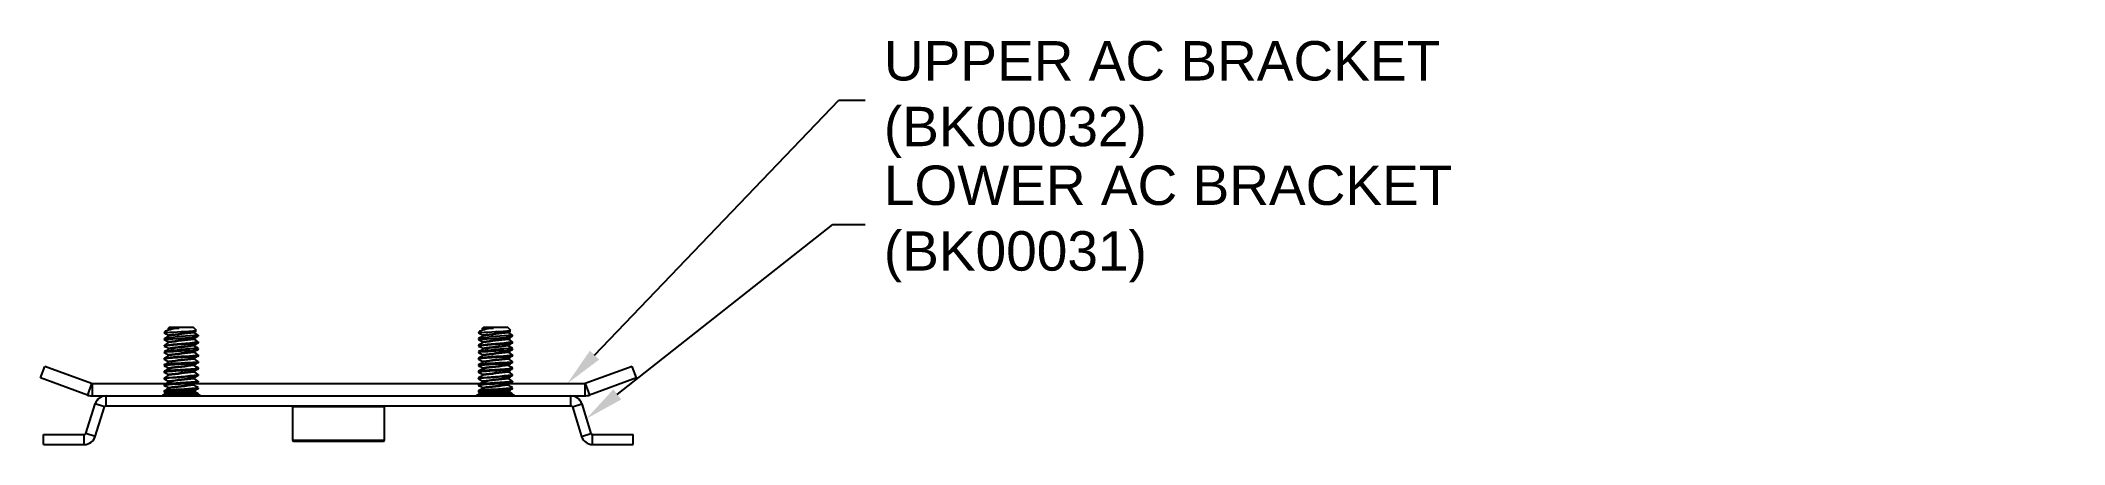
# Model space of a CAD drawing. Extents: x -1.42 to 8.24, y -0.23 to 1.7.
import ezdxf
from ezdxf import colors
from ezdxf.entities.mleader import LeaderData, LeaderLine
from ezdxf.math import Vec2, Vec3

# ---------------------------------------------------------------- set-up
doc = ezdxf.new("R2010")
doc.units = 0
doc.header["$LTSCALE"] = 0.5
doc.header["$MEASUREMENT"] = 0
doc.layers.add('FAB DWG', color=221, linetype='CONTINUOUS')
doc.layers.add('Mounting', color=4, linetype='CONTINUOUS')
doc.styles.add('LSAD_Standard', font='arial.ttf')

msp = doc.modelspace()

# ---------------------------------------------------------------- linework, layer by layer
at = {"layer": 'Mounting', "lineweight": 25, "transparency": 16777216}
for p, q in [((-0.8273, 0.3072), (-0.8315, 0.303)), ((-0.8315, 0.303), (-0.8315, 0.3007)), ((-0.8227, 0.303), (-0.8315, 0.303)), ((-0.8065, 0.328), (-0.8132, 0.3213)), ((-0.8124, 0.3206), (-0.8112, 0.3199)), ((-0.8112, 0.3202), (-0.8112, 0.3166)), ((-0.8065, 0.328), (-0.6935, 0.328)), ((-0.7998, 0.3233), (-0.76, 0.3233)), ((-0.6772, 0.3117), (-0.6935, 0.328)), ((-0.6888, 0.3007), (-0.6888, 0.3042)), ((0.6727, 0.3072), (0.6685, 0.303)), ((0.6685, 0.303), (0.6685, 0.3007)), ((0.6773, 0.303), (0.6685, 0.303)), ((0.6935, 0.328), (0.6868, 0.3213)), ((0.6876, 0.3206), (0.6888, 0.3199)), ((0.6888, 0.3202), (0.6888, 0.3166)), ((0.6935, 0.328), (0.8065, 0.328)), ((0.7002, 0.3233), (0.74, 0.3233)), ((0.8228, 0.3117), (0.8065, 0.328)), ((0.8112, 0.3007), (0.8112, 0.3042)), ((-0.8315, 0.2733), (-0.8315, 0.2694)), ((-0.8315, 0.2421), (-0.8315, 0.2382)), ((-0.8315, 0.2108), (-0.8315, 0.2069)), ((-0.8112, 0.2889), (-0.8112, 0.2854)), ((-0.8112, 0.2577), (-0.8112, 0.2541)), ((-0.8112, 0.2264), (-0.8112, 0.2229)), ((-0.8112, 0.1952), (-0.8112, 0.1916)), ((-0.6888, 0.2694), (-0.6888, 0.273)), ((-0.6888, 0.2382), (-0.6888, 0.2417)), ((-0.6888, 0.2069), (-0.6888, 0.2105)), ((-0.6685, 0.285), (-0.6685, 0.2889)), ((-0.6685, 0.2538), (-0.6685, 0.2577)), ((-0.6685, 0.2225), (-0.6685, 0.2264)), ((-0.6685, 0.1913), (-0.6685, 0.1952)), ((0.6685, 0.2733), (0.6685, 0.2694)), ((0.6685, 0.2421), (0.6685, 0.2382)), ((0.6685, 0.2108), (0.6685, 0.2069)), ((0.6888, 0.2889), (0.6888, 0.2854)), ((0.6888, 0.2577), (0.6888, 0.2541)), ((0.6888, 0.2264), (0.6888, 0.2229)), ((0.6888, 0.1952), (0.6888, 0.1916)), ((0.8112, 0.2694), (0.8112, 0.273)), ((0.8112, 0.2382), (0.8112, 0.2417)), ((0.8112, 0.2069), (0.8112, 0.2105)), ((0.8315, 0.285), (0.8315, 0.2889)), ((0.8315, 0.2538), (0.8315, 0.2577)), ((0.8315, 0.2225), (0.8315, 0.2264)), ((0.8315, 0.1913), (0.8315, 0.1952)), ((-1.4224, 0.0855), (-1.4022, 0.1409)), ((-1.1784, 0.0595), (-1.4022, 0.1409)), ((-0.8315, 0.1796), (-0.8315, 0.1757)), ((-0.8315, 0.1483), (-0.8315, 0.1444)), ((-0.8315, 0.1171), (-0.8315, 0.1132)), ((-0.8112, 0.1639), (-0.8112, 0.1604)), ((-0.8112, 0.1327), (-0.8112, 0.1291)), ((-0.8112, 0.1014), (-0.8112, 0.0979)), ((-0.6888, 0.1757), (-0.6888, 0.1792)), ((-0.6888, 0.1444), (-0.6888, 0.148)), ((-0.6888, 0.1132), (-0.6888, 0.1167)), ((-0.6693, 0.1019), (-0.6685, 0.1016)), ((-0.6685, 0.16), (-0.6685, 0.1639)), ((-0.6685, 0.1288), (-0.6685, 0.1327)), ((-0.6685, 0.0975), (-0.6685, 0.1014)), ((0.6685, 0.1796), (0.6685, 0.1757)), ((0.6685, 0.1483), (0.6685, 0.1444)), ((0.6685, 0.1171), (0.6685, 0.1132)), ((0.6888, 0.1639), (0.6888, 0.1604)), ((0.6888, 0.1327), (0.6888, 0.1291)), ((0.6888, 0.1014), (0.6888, 0.0979)), ((0.8112, 0.1757), (0.8112, 0.1792)), ((0.8112, 0.1444), (0.8112, 0.148)), ((0.8112, 0.1132), (0.8112, 0.1167)), ((0.8307, 0.1019), (0.8315, 0.1016)), ((0.8315, 0.16), (0.8315, 0.1639)), ((0.8315, 0.1288), (0.8315, 0.1327)), ((0.8315, 0.0975), (0.8315, 0.1014)), ((1.4022, 0.1409), (1.1784, 0.0595)), ((1.4224, 0.0855), (1.4022, 0.1409)), ((-1.1986, 0.004), (-1.4224, 0.0855)), ((-1.1784, 0.0595), (-1.1986, 0.004)), ((-1.1757, 0.059), (-1.1757, 0)), ((-1.1757, 0.059), (1.1757, 0.059)), ((-1.1757, 0), (1.1757, 0)), ((-1.1095, 0), (1.1095, 0)), ((-0.8329, 0.0046), (-0.8329, 0.0046)), ((-0.8313, 0.0046), (-0.8329, 0.0046)), ((-0.8329, 0.0046), (-0.8329, 0.0046)), ((-0.8315, 0.0858), (-0.8315, 0.0819)), ((-0.8315, 0.0546), (-0.8315, 0.0507)), ((-0.8315, 0.0233), (-0.8315, 0.0194)), ((-0.8313, 0.0046), (-0.8315, 0.0025)), ((-0.8251, 0.0046), (-0.8313, 0.0046)), ((-0.8312, 0.019), (-0.8234, 0.0145)), ((-0.8231, 0.0147), (-0.8284, 0.0116)), ((-0.6716, 0.0116), (-0.8284, 0.0116)), ((-0.8179, 0.0046), (-0.8251, 0.0046)), ((-0.8179, 0.0046), (-0.8182, 0)), ((-0.8044, 0.0046), (-0.8179, 0.0046)), ((-0.8112, 0.0702), (-0.8112, 0.0666)), ((-0.8112, 0.0389), (-0.8112, 0.0354)), ((-0.7927, 0.0046), (-0.8044, 0.0046)), ((-0.7927, 0.0046), (-0.7929, 0)), ((-0.7742, 0.0046), (-0.7927, 0.0046)), ((-0.7601, 0.0046), (-0.7742, 0.0046)), ((-0.7601, 0.0046), (-0.7601, 0)), ((-0.7399, 0.0046), (-0.7601, 0.0046)), ((-0.7399, 0.0046), (-0.7399, 0)), ((-0.7258, 0.0046), (-0.7399, 0.0046)), ((-0.7073, 0.0046), (-0.7258, 0.0046)), ((-0.7073, 0.0046), (-0.7071, 0)), ((-0.6956, 0.0046), (-0.7073, 0.0046)), ((-0.6821, 0.0046), (-0.6956, 0.0046)), ((-0.6928, 0.0215), (-0.6895, 0.0215)), ((-0.6888, 0.0819), (-0.6888, 0.0855)), ((-0.6888, 0.0507), (-0.6888, 0.0542)), ((-0.6888, 0.0215), (-0.6888, 0.023)), ((-0.6716, 0.0116), (-0.6888, 0.0215)), ((-0.6749, 0.0046), (-0.6821, 0.0046)), ((-0.6821, 0.0046), (-0.6818, 0)), ((-0.6687, 0.0046), (-0.6749, 0.0046)), ((-0.6671, 0.0046), (-0.6687, 0.0046)), ((-0.6687, 0.0046), (-0.6685, 0.0025)), ((-0.6685, 0.0663), (-0.6685, 0.0702)), ((-0.6685, 0.035), (-0.6685, 0.0389)), ((-0.6671, 0.0046), (-0.6671, 0.0046)), ((-0.6671, 0.0046), (-0.6671, 0.0046)), ((0.6671, 0.0046), (0.6671, 0.0046)), ((0.6687, 0.0046), (0.6671, 0.0046)), ((0.6671, 0.0046), (0.6671, 0.0046)), ((0.6685, 0.0858), (0.6685, 0.0819)), ((0.6685, 0.0546), (0.6685, 0.0507)), ((0.6685, 0.0233), (0.6685, 0.0194)), ((0.6687, 0.0046), (0.6685, 0.0025)), ((0.6749, 0.0046), (0.6687, 0.0046)), ((0.6688, 0.019), (0.6766, 0.0145)), ((0.6769, 0.0147), (0.6716, 0.0116)), ((0.8284, 0.0116), (0.6716, 0.0116)), ((0.6821, 0.0046), (0.6749, 0.0046)), ((0.6821, 0.0046), (0.6818, 0)), ((0.6956, 0.0046), (0.6821, 0.0046)), ((0.6888, 0.0702), (0.6888, 0.0666)), ((0.6888, 0.0389), (0.6888, 0.0354)), ((0.7073, 0.0046), (0.6956, 0.0046)), ((0.7073, 0.0046), (0.7071, 0)), ((0.7258, 0.0046), (0.7073, 0.0046)), ((0.7399, 0.0046), (0.7258, 0.0046)), ((0.7399, 0.0046), (0.7399, 0)), ((0.7601, 0.0046), (0.7399, 0.0046)), ((0.7601, 0.0046), (0.7601, 0)), ((0.7742, 0.0046), (0.7601, 0.0046)), ((0.7927, 0.0046), (0.7742, 0.0046)), ((0.7927, 0.0046), (0.7929, 0)), ((0.8044, 0.0046), (0.7927, 0.0046)), ((0.8179, 0.0046), (0.8044, 0.0046)), ((0.8072, 0.0215), (0.8105, 0.0215)), ((0.8112, 0.0819), (0.8112, 0.0855)), ((0.8112, 0.0507), (0.8112, 0.0542)), ((0.8112, 0.0215), (0.8112, 0.023)), ((0.8284, 0.0116), (0.8112, 0.0215)), ((0.8251, 0.0046), (0.8179, 0.0046)), ((0.8179, 0.0046), (0.8182, 0)), ((0.8313, 0.0046), (0.8251, 0.0046)), ((0.8329, 0.0046), (0.8313, 0.0046)), ((0.8313, 0.0046), (0.8315, 0.0025)), ((0.8315, 0.0663), (0.8315, 0.0702)), ((0.8315, 0.035), (0.8315, 0.0389)), ((0.8329, 0.0046), (0.8329, 0.0046)), ((0.8329, 0.0046), (0.8329, 0.0046)), ((1.1095, -0.047), (1.1095, 0)), ((1.1757, 0.059), (1.1757, 0)), ((1.1784, 0.0595), (1.1986, 0.004)), ((1.4224, 0.0855), (1.1986, 0.004)), ((-1.2057, -0.1794), (-1.162, -0.0387)), ((-1.1171, -0.0526), (-1.162, -0.0387)), ((-1.1609, -0.1933), (-1.1171, -0.0526)), ((-1.1095, -0.047), (-1.1095, 0)), ((-1.1095, -0.047), (1.1095, -0.047)), ((-0.215, -0.047), (-0.22, -0.052)), ((-0.22, -0.052), (-0.22, -0.212)), ((0.22, -0.052), (-0.22, -0.052)), ((0.22, -0.052), (0.215, -0.047)), ((0.22, -0.212), (0.22, -0.052)), ((1.1171, -0.0526), (1.162, -0.0387)), ((1.1171, -0.0526), (1.1609, -0.1933)), ((1.162, -0.0387), (1.2057, -0.1794)), ((-1.4075, -0.185), (-1.2134, -0.185)), ((-1.4075, -0.232), (-1.4075, -0.185)), ((-1.2134, -0.232), (-1.2134, -0.185)), ((-1.1609, -0.1933), (-1.2057, -0.1794)), ((1.1609, -0.1933), (1.2057, -0.1794)), ((1.2134, -0.185), (1.4075, -0.185)), ((1.2134, -0.232), (1.2134, -0.185)), ((1.4075, -0.232), (1.4075, -0.185)), ((-1.4075, -0.232), (-1.2134, -0.232)), ((-0.22, -0.212), (-0.215, -0.217)), ((-0.22, -0.212), (0.22, -0.212)), ((0.215, -0.217), (-0.215, -0.217)), ((0.215, -0.217), (0.22, -0.212)), ((1.2134, -0.232), (1.4075, -0.232))]:
    msp.add_line(p, q, dxfattribs=at)
at = {"layer": 'Mounting', "lineweight": 25, "transparency": 16777216, "flags": 128}
for points in [[(-0.8312, 0.3002), (-0.8209, 0.2943), (-0.8112, 0.2886)], [(-0.8309, 0.3007), (-0.8309, 0.3012), (-0.8261, 0.3025), (-0.8227, 0.303)], [(-0.8106, 0.3169), (-0.8209, 0.311), (-0.826, 0.308)], [(-0.8122, 0.3209), (-0.8132, 0.3213), (-0.8083, 0.3224), (-0.7998, 0.3233)], [(-0.7998, 0.3233), (-0.8093, 0.3214), (-0.8103, 0.3202)], [(-0.6894, 0.3039), (-0.6792, 0.3098), (-0.6779, 0.3106)], [(-0.6689, 0.2894), (-0.6791, 0.2954), (-0.6888, 0.301)], [(0.6688, 0.3002), (0.6791, 0.2943), (0.6888, 0.2886)], [(0.6691, 0.3007), (0.6691, 0.3012), (0.6739, 0.3025), (0.6773, 0.303)], [(0.6894, 0.3169), (0.6791, 0.311), (0.674, 0.308)], [(0.6878, 0.3209), (0.6868, 0.3213), (0.6917, 0.3224), (0.7002, 0.3233)], [(0.7002, 0.3233), (0.6907, 0.3214), (0.6897, 0.3202)], [(0.8106, 0.3039), (0.8208, 0.3098), (0.8221, 0.3106)], [(0.8311, 0.2894), (0.8209, 0.2954), (0.8112, 0.301)], [(-0.8312, 0.269), (-0.8209, 0.263), (-0.8112, 0.2574)], [(-0.8312, 0.2377), (-0.8209, 0.2318), (-0.8112, 0.2261)], [(-0.8312, 0.2065), (-0.8209, 0.2005), (-0.8112, 0.1949)], [(-0.8106, 0.2857), (-0.8209, 0.2797), (-0.8311, 0.2738)], [(-0.8106, 0.2544), (-0.8209, 0.2485), (-0.8311, 0.2425)], [(-0.8106, 0.2232), (-0.8209, 0.2172), (-0.8311, 0.2113)], [(-0.8309, 0.2382), (-0.8308, 0.2388), (-0.826, 0.24), (-0.8166, 0.2412), (-0.8036, 0.2424), (-0.7874, 0.2436), (-0.7687, 0.2448), (-0.7494, 0.246), (-0.73, 0.2472), (-0.7115, 0.2484), (-0.6954, 0.2496), (-0.6827, 0.2508), (-0.6736, 0.252), (-0.669, 0.2532), (-0.6691, 0.2538)], [(-0.8306, 0.2069), (-0.8297, 0.2079), (-0.8201, 0.2096), (-0.8035, 0.2111), (-0.7872, 0.2124), (-0.7685, 0.2136), (-0.7492, 0.2148), (-0.7298, 0.2159), (-0.7113, 0.2172), (-0.6953, 0.2184), (-0.6826, 0.2195), (-0.6735, 0.2208), (-0.669, 0.222), (-0.6691, 0.2225)], [(-0.6691, 0.1952), (-0.669, 0.1947), (-0.6735, 0.1934), (-0.6826, 0.1922), (-0.6953, 0.191), (-0.7113, 0.1898), (-0.7298, 0.1886), (-0.7492, 0.1874), (-0.7685, 0.1863), (-0.7872, 0.185), (-0.8035, 0.1838), (-0.8201, 0.1822), (-0.8297, 0.1806), (-0.8306, 0.1796)], [(-0.6894, 0.2726), (-0.6792, 0.2786), (-0.669, 0.2845)], [(-0.6894, 0.2414), (-0.6792, 0.2473), (-0.669, 0.2533)], [(-0.6894, 0.2101), (-0.6792, 0.2161), (-0.669, 0.222)], [(-0.6689, 0.2582), (-0.6791, 0.2641), (-0.6888, 0.2697)], [(-0.6689, 0.2269), (-0.6791, 0.2329), (-0.6888, 0.2385)], [(-0.6689, 0.1957), (-0.6791, 0.2016), (-0.6888, 0.2072)], [(0.6688, 0.269), (0.6791, 0.263), (0.6888, 0.2574)], [(0.6688, 0.2377), (0.6791, 0.2318), (0.6888, 0.2261)], [(0.6688, 0.2065), (0.6791, 0.2005), (0.6888, 0.1949)], [(0.6894, 0.2857), (0.6791, 0.2797), (0.6689, 0.2738)], [(0.6894, 0.2544), (0.6791, 0.2485), (0.6689, 0.2425)], [(0.6894, 0.2232), (0.6791, 0.2172), (0.6689, 0.2113)], [(0.6691, 0.2382), (0.6692, 0.2388), (0.674, 0.24), (0.6834, 0.2412), (0.6964, 0.2424), (0.7126, 0.2436), (0.7313, 0.2448), (0.7506, 0.246), (0.77, 0.2472), (0.7885, 0.2484), (0.8046, 0.2496), (0.8173, 0.2508), (0.8264, 0.252), (0.831, 0.2532), (0.8309, 0.2538)], [(0.6694, 0.2069), (0.6703, 0.2079), (0.6799, 0.2096), (0.6965, 0.2111), (0.7128, 0.2124), (0.7315, 0.2136), (0.7508, 0.2148), (0.7702, 0.2159), (0.7887, 0.2172), (0.8047, 0.2184), (0.8174, 0.2195), (0.8265, 0.2208), (0.831, 0.222), (0.8309, 0.2225)], [(0.8309, 0.1952), (0.831, 0.1947), (0.8265, 0.1934), (0.8174, 0.1922), (0.8047, 0.191), (0.7887, 0.1898), (0.7702, 0.1886), (0.7508, 0.1874), (0.7315, 0.1863), (0.7128, 0.185), (0.6965, 0.1838), (0.6799, 0.1822), (0.6703, 0.1806), (0.6694, 0.1796)], [(0.8106, 0.2726), (0.8208, 0.2786), (0.831, 0.2845)], [(0.8106, 0.2414), (0.8208, 0.2473), (0.831, 0.2533)], [(0.8106, 0.2101), (0.8208, 0.2161), (0.831, 0.222)], [(0.8311, 0.2582), (0.8209, 0.2641), (0.8112, 0.2697)], [(0.8311, 0.2269), (0.8209, 0.2329), (0.8112, 0.2385)], [(0.8311, 0.1957), (0.8209, 0.2016), (0.8112, 0.2072)], [(-0.8312, 0.1757), (-0.8314, 0.1759), (-0.8286, 0.177), (-0.8221, 0.1781), (-0.8124, 0.1791), (-0.7928, 0.1807), (-0.7684, 0.1824), (-0.7426, 0.1839), (-0.7171, 0.1855), (-0.7019, 0.1866), (-0.6891, 0.1877), (-0.679, 0.1887), (-0.672, 0.1898), (-0.6688, 0.1909), (-0.6689, 0.1913)], [(-0.6695, 0.1639), (-0.6699, 0.163), (-0.679, 0.1614), (-0.6951, 0.1598), (-0.7171, 0.1582), (-0.7339, 0.1571), (-0.7511, 0.1561), (-0.7684, 0.155), (-0.785, 0.1539), (-0.8, 0.1528), (-0.8124, 0.1518), (-0.8221, 0.1507), (-0.8286, 0.1496), (-0.8314, 0.1486), (-0.8309, 0.1483)], [(-0.8309, 0.1132), (-0.8314, 0.1134), (-0.8257, 0.115), (-0.8174, 0.1161), (-0.8063, 0.1172), (-0.7925, 0.1182), (-0.7765, 0.1193), (-0.7594, 0.1204), (-0.7422, 0.1214), (-0.725, 0.1225), (-0.7089, 0.1236), (-0.6949, 0.1247), (-0.6788, 0.1262), (-0.6699, 0.1279), (-0.6695, 0.1288)], [(-0.8311, 0.0819), (-0.8314, 0.0822), (-0.8278, 0.0834), (-0.8197, 0.0846), (-0.8076, 0.0858), (-0.7923, 0.087), (-0.7742, 0.0882), (-0.7549, 0.0894), (-0.7355, 0.0906), (-0.7166, 0.0918), (-0.6997, 0.093), (-0.686, 0.0942), (-0.6757, 0.0954), (-0.6698, 0.0967), (-0.6689, 0.0975)], [(-0.8312, 0.1752), (-0.8209, 0.1693), (-0.8112, 0.1636)], [(-0.8312, 0.144), (-0.8209, 0.138), (-0.8112, 0.1324)], [(-0.8312, 0.1127), (-0.8209, 0.1068), (-0.8112, 0.1011)], [(-0.8106, 0.1919), (-0.8209, 0.186), (-0.8311, 0.18)], [(-0.8106, 0.1607), (-0.8209, 0.1547), (-0.8311, 0.1488)], [(-0.8106, 0.1294), (-0.8209, 0.1235), (-0.8311, 0.1175)], [(-0.8106, 0.0982), (-0.8209, 0.0922), (-0.8311, 0.0863)], [(-0.6687, 0.1327), (-0.6685, 0.1326), (-0.6708, 0.1315), (-0.6768, 0.1304), (-0.6862, 0.1293), (-0.7053, 0.1278), (-0.7294, 0.1261), (-0.7552, 0.1246), (-0.7808, 0.1229), (-0.7963, 0.1218), (-0.8094, 0.1208), (-0.8199, 0.1198), (-0.8273, 0.1187), (-0.831, 0.1176), (-0.831, 0.1171)], [(-0.8306, 0.1444), (-0.8296, 0.1455), (-0.8199, 0.1471), (-0.8032, 0.1487), (-0.7808, 0.1503), (-0.7639, 0.1514), (-0.7467, 0.1524), (-0.7294, 0.1535), (-0.7129, 0.1546), (-0.6983, 0.1557), (-0.6862, 0.1567), (-0.6768, 0.1578), (-0.6708, 0.1589), (-0.6685, 0.1599), (-0.6688, 0.16)], [(-0.6894, 0.1789), (-0.6792, 0.1848), (-0.669, 0.1908)], [(-0.6894, 0.1476), (-0.6792, 0.1536), (-0.669, 0.1595)], [(-0.6894, 0.1164), (-0.6792, 0.1223), (-0.669, 0.1283)], [(-0.6894, 0.0851), (-0.6792, 0.0911), (-0.669, 0.097)], [(-0.6689, 0.1644), (-0.6791, 0.1704), (-0.6888, 0.176)], [(-0.6689, 0.1332), (-0.6791, 0.1391), (-0.6888, 0.1447)], [(-0.6689, 0.1019), (-0.6791, 0.1079), (-0.6888, 0.1135)], [(0.6688, 0.1757), (0.6686, 0.1759), (0.6714, 0.177), (0.6779, 0.1781), (0.6876, 0.1791), (0.7072, 0.1807), (0.7316, 0.1824), (0.7574, 0.1839), (0.7829, 0.1855), (0.7981, 0.1866), (0.8109, 0.1877), (0.821, 0.1887), (0.828, 0.1898), (0.8312, 0.1909), (0.8311, 0.1913)], [(0.8305, 0.1639), (0.8301, 0.163), (0.821, 0.1614), (0.8049, 0.1598), (0.7829, 0.1582), (0.7661, 0.1571), (0.7489, 0.1561), (0.7316, 0.155), (0.715, 0.1539), (0.7, 0.1528), (0.6876, 0.1518), (0.6779, 0.1507), (0.6714, 0.1496), (0.6686, 0.1486), (0.6691, 0.1483)], [(0.6691, 0.1132), (0.6686, 0.1134), (0.6743, 0.115), (0.6826, 0.1161), (0.6937, 0.1172), (0.7075, 0.1182), (0.7235, 0.1193), (0.7406, 0.1204), (0.7578, 0.1214), (0.775, 0.1225), (0.7911, 0.1236), (0.8051, 0.1247), (0.8212, 0.1262), (0.8301, 0.1279), (0.8305, 0.1288)], [(0.6689, 0.0819), (0.6686, 0.0822), (0.6722, 0.0834), (0.6803, 0.0846), (0.6924, 0.0858), (0.7077, 0.087), (0.7258, 0.0882), (0.7451, 0.0894), (0.7645, 0.0906), (0.7834, 0.0918), (0.8003, 0.093), (0.814, 0.0942), (0.8243, 0.0954), (0.8302, 0.0967), (0.8311, 0.0975)], [(0.6688, 0.1752), (0.6791, 0.1693), (0.6888, 0.1636)], [(0.6688, 0.144), (0.6791, 0.138), (0.6888, 0.1324)], [(0.6688, 0.1127), (0.6791, 0.1068), (0.6888, 0.1011)], [(0.6894, 0.1919), (0.6791, 0.186), (0.6689, 0.18)], [(0.6894, 0.1607), (0.6791, 0.1547), (0.6689, 0.1488)], [(0.6894, 0.1294), (0.6791, 0.1235), (0.6689, 0.1175)], [(0.6894, 0.0982), (0.6791, 0.0922), (0.6689, 0.0863)], [(0.8313, 0.1327), (0.8315, 0.1326), (0.8292, 0.1315), (0.8232, 0.1304), (0.8138, 0.1293), (0.7947, 0.1278), (0.7706, 0.1261), (0.7448, 0.1246), (0.7192, 0.1229), (0.7037, 0.1218), (0.6906, 0.1208), (0.6801, 0.1198), (0.6727, 0.1187), (0.669, 0.1176), (0.669, 0.1171)], [(0.6694, 0.1444), (0.6704, 0.1455), (0.6801, 0.1471), (0.6968, 0.1487), (0.7192, 0.1503), (0.7361, 0.1514), (0.7533, 0.1524), (0.7706, 0.1535), (0.7871, 0.1546), (0.8017, 0.1557), (0.8138, 0.1567), (0.8232, 0.1578), (0.8292, 0.1589), (0.8315, 0.1599), (0.8312, 0.16)], [(0.8106, 0.1789), (0.8208, 0.1848), (0.831, 0.1908)], [(0.8106, 0.1476), (0.8208, 0.1536), (0.831, 0.1595)], [(0.8106, 0.1164), (0.8208, 0.1223), (0.831, 0.1283)], [(0.8106, 0.0851), (0.8208, 0.0911), (0.831, 0.097)], [(0.8311, 0.1644), (0.8209, 0.1704), (0.8112, 0.176)], [(0.8311, 0.1332), (0.8209, 0.1391), (0.8112, 0.1447)], [(0.8311, 0.1019), (0.8209, 0.1079), (0.8112, 0.1135)], [(-0.6689, 0.0702), (-0.6698, 0.0693), (-0.6757, 0.0681), (-0.686, 0.0669), (-0.705, 0.0653), (-0.7291, 0.0637), (-0.7549, 0.0621), (-0.7742, 0.0609), (-0.7923, 0.0596), (-0.8076, 0.0585), (-0.8197, 0.0573), (-0.8278, 0.056), (-0.8314, 0.0548), (-0.8311, 0.0546)], [(-0.8309, 0.0507), (-0.8313, 0.0509), (-0.8278, 0.0522), (-0.8196, 0.0534), (-0.8075, 0.0546), (-0.7922, 0.0557), (-0.774, 0.057), (-0.7547, 0.0582), (-0.7353, 0.0593), (-0.7164, 0.0606), (-0.6995, 0.0618), (-0.6859, 0.063), (-0.6757, 0.0642), (-0.6698, 0.0654), (-0.6689, 0.0663)], [(-0.6689, 0.0389), (-0.6698, 0.0381), (-0.6757, 0.0368), (-0.6859, 0.0356), (-0.6995, 0.0345), (-0.7164, 0.0332), (-0.7353, 0.032), (-0.7547, 0.0309), (-0.774, 0.0296), (-0.7922, 0.0284), (-0.8075, 0.0272), (-0.8196, 0.0261), (-0.8278, 0.0248), (-0.8313, 0.0236), (-0.8311, 0.0233)], [(-0.831, 0.0194), (-0.8313, 0.0197), (-0.8277, 0.0209), (-0.8195, 0.0222), (-0.8074, 0.0233), (-0.792, 0.0245), (-0.7738, 0.0258), (-0.7545, 0.027), (-0.7352, 0.0281), (-0.7162, 0.0293), (-0.6994, 0.0306), (-0.6858, 0.0317), (-0.6756, 0.0329), (-0.6698, 0.0342), (-0.6689, 0.035)], [(-0.8312, 0.0815), (-0.8209, 0.0755), (-0.8112, 0.0699)], [(-0.8312, 0.0502), (-0.8209, 0.0443), (-0.8112, 0.0386)], [(-0.8106, 0.0669), (-0.8209, 0.061), (-0.8311, 0.055)], [(-0.8106, 0.0357), (-0.8209, 0.0297), (-0.8311, 0.0238)], [(-0.6898, 0.0226), (-0.69, 0.0224), (-0.6928, 0.0215)], [(-0.6894, 0.0539), (-0.6792, 0.0598), (-0.669, 0.0658)], [(-0.6894, 0.0226), (-0.6792, 0.0286), (-0.669, 0.0345)], [(-0.6689, 0.0707), (-0.6791, 0.0766), (-0.6888, 0.0822)], [(-0.6689, 0.0394), (-0.6791, 0.0454), (-0.6888, 0.051)], [(0.8311, 0.0702), (0.8302, 0.0693), (0.8243, 0.0681), (0.814, 0.0669), (0.795, 0.0653), (0.7709, 0.0637), (0.7451, 0.0621), (0.7258, 0.0609), (0.7077, 0.0596), (0.6924, 0.0585), (0.6803, 0.0573), (0.6722, 0.056), (0.6686, 0.0548), (0.6689, 0.0546)], [(0.6691, 0.0507), (0.6687, 0.0509), (0.6722, 0.0522), (0.6804, 0.0534), (0.6925, 0.0546), (0.7078, 0.0557), (0.726, 0.057), (0.7453, 0.0582), (0.7647, 0.0593), (0.7836, 0.0606), (0.8005, 0.0618), (0.8141, 0.063), (0.8243, 0.0642), (0.8302, 0.0654), (0.8311, 0.0663)], [(0.8311, 0.0389), (0.8302, 0.0381), (0.8243, 0.0368), (0.8141, 0.0356), (0.8005, 0.0345), (0.7836, 0.0332), (0.7647, 0.032), (0.7453, 0.0309), (0.726, 0.0296), (0.7078, 0.0284), (0.6925, 0.0272), (0.6804, 0.0261), (0.6722, 0.0248), (0.6687, 0.0236), (0.6689, 0.0233)], [(0.669, 0.0194), (0.6687, 0.0197), (0.6723, 0.0209), (0.6805, 0.0222), (0.6926, 0.0233), (0.708, 0.0245), (0.7262, 0.0258), (0.7455, 0.027), (0.7648, 0.0281), (0.7838, 0.0293), (0.8006, 0.0306), (0.8142, 0.0317), (0.8244, 0.0329), (0.8302, 0.0342), (0.8311, 0.035)], [(0.6688, 0.0815), (0.6791, 0.0755), (0.6888, 0.0699)], [(0.6688, 0.0502), (0.6791, 0.0443), (0.6888, 0.0386)], [(0.6894, 0.0669), (0.6791, 0.061), (0.6689, 0.055)], [(0.6894, 0.0357), (0.6791, 0.0297), (0.6689, 0.0238)], [(0.8102, 0.0226), (0.81, 0.0224), (0.8072, 0.0215)], [(0.8106, 0.0539), (0.8208, 0.0598), (0.831, 0.0658)], [(0.8106, 0.0226), (0.8208, 0.0286), (0.831, 0.0345)], [(0.8311, 0.0707), (0.8209, 0.0766), (0.8112, 0.0822)], [(0.8311, 0.0394), (0.8209, 0.0454), (0.8112, 0.051)]]:
    msp.add_lwpolyline(points, dxfattribs=at)
at = {"layer": 'Mounting', "lineweight": 25, "transparency": 16777216}
for centre, radius, start, end in [((-0.7442, 0.1163), 0.2076, 94.36518, 113.46813), ((-1.0097, 4.7832), 4.4841, 272.38981, 274.24766), ((-0.0192, -5.6), 5.9419, 96.48069, 97.65123), ((-0.7597, 0.1202), 0.2031, 90.07341, 104.36896), ((-0.2018, -4.1249), 4.4524, 96.28909, 97.85311), ((0.7558, 0.1163), 0.2076, 94.36518, 113.46813), ((0.4903, 4.7832), 4.4841, 272.38981, 274.24766), ((1.4808, -5.6), 5.9419, 96.48069, 97.65123), ((0.7403, 0.1202), 0.2031, 90.07341, 104.36896), ((1.2982, -4.1249), 4.4524, 96.28909, 97.85311), ((-0.6158, -1.1074), 1.3974, 92.19925, 98.8537), ((-6.6348, 61.2077), 61.2413, 275.438128, 275.590255), ((-0.6118, -1.2114), 1.439, 92.29619, 98.75749), ((-0.8765, 1.5872), 1.3186, 271.99836, 279.0525), ((-0.019, -5.6327), 5.9433, 96.48081, 97.65108), ((-0.0189, -5.6653), 5.9446, 96.48093, 97.65093), ((-0.0187, -5.6979), 5.946, 96.48105, 97.65078), ((-0.2017, -4.1571), 4.4533, 96.28928, 97.85297), ((-0.2016, -4.1893), 4.4542, 96.28946, 97.85283), ((-0.2014, -4.2214), 4.4552, 96.28964, 97.85268), ((0.8842, -1.1074), 1.3974, 92.19925, 98.8537), ((-5.1348, 61.2077), 61.2413, 275.438128, 275.590255), ((0.8882, -1.2114), 1.439, 92.29619, 98.75749), ((0.6235, 1.5872), 1.3186, 271.99836, 279.0525), ((1.481, -5.6327), 5.9433, 96.48081, 97.65108), ((1.4811, -5.6653), 5.9446, 96.48093, 97.65093), ((1.4813, -5.6979), 5.946, 96.48105, 97.65078), ((1.2983, -4.1571), 4.4533, 96.28928, 97.85297), ((1.2984, -4.1893), 4.4542, 96.28946, 97.85283), ((1.2986, -4.2214), 4.4552, 96.28964, 97.85268), ((-1.1154, 3.8946), 3.8194, 274.26727, 276.71584), ((-0.0185, -5.7305), 5.9474, 96.48118, 97.65063), ((-0.0184, -5.7631), 5.9488, 96.4813, 97.65048), ((-0.0182, -5.7957), 5.9501, 96.48142, 97.65034), ((-0.2013, -4.2536), 4.4561, 96.28983, 97.85254), ((-0.2012, -4.2858), 4.457, 96.29001, 97.8524), ((-0.2011, -4.318), 4.458, 96.2902, 97.85225), ((0.3846, 3.8946), 3.8194, 274.26727, 276.71584), ((1.4815, -5.7305), 5.9474, 96.48118, 97.65063), ((1.4816, -5.7631), 5.9488, 96.4813, 97.65048), ((1.4818, -5.7957), 5.9501, 96.48142, 97.65034), ((1.2987, -4.2536), 4.4561, 96.28983, 97.85254), ((1.2988, -4.2858), 4.457, 96.29001, 97.8524), ((1.2989, -4.318), 4.458, 96.2902, 97.85225), ((-1.1757, 0.067), 0.067, 250, 270), ((-1.1757, 0.067), 0.008, 250, 270), ((-0.8309, -0.0151), 0.0198, 95.69415, 130.3085), ((-0.8294, -0.0146), 0.0193, 95.87044, 130.89508), ((-0.8231, -0.0125), 0.0172, 96.70439, 133.4844), ((-0.824, 0.0038), 0.00893, 120, 175), ((-0.8158, -0.0103), 0.015, 97.93519, 136.84599), ((-0.3502, -7.6676), 7.6968, 92.55126, 93.5221), ((-0.8021, -0.0067), 0.0116, 101.42584, 144.37586), ((-0.018, -5.8284), 5.9515, 96.48154, 97.65019), ((-0.0179, -5.861), 5.9529, 96.48166, 97.65004), ((-0.201, -4.3502), 4.4589, 96.29038, 97.85211), ((-0.2009, -4.3823), 4.4598, 96.29057, 97.85197), ((-0.79, -0.0043), 0.00931, 106.61342, 152.36973), ((-0.77, -0.0017), 0.00756, 123.71718, 167.16117), ((-0.7505, -0.0006), 0.0109, 151.32264, 176.63648), ((-0.7495, -0.0006), 0.0109, 3.36352, 28.67736), ((-0.73, -0.0017), 0.00756, 12.83883, 56.28282), ((-0.71, -0.0043), 0.00931, 27.63027, 73.38658), ((-0.6979, -0.0067), 0.0116, 35.62414, 78.57416), ((-0.6842, -0.0103), 0.015, 43.15401, 82.06481), ((-0.6769, -0.0125), 0.0172, 46.5156, 83.29561), ((-0.676, 0.0038), 0.00893, 5, 60), ((-0.6706, -0.0146), 0.0193, 49.10492, 84.12956), ((-0.6691, -0.0151), 0.0198, 49.6915, 84.30585), ((0.6691, -0.0151), 0.0198, 95.69415, 130.3085), ((0.6706, -0.0146), 0.0193, 95.87044, 130.89508), ((0.6769, -0.0125), 0.0172, 96.70439, 133.4844), ((0.676, 0.0038), 0.00893, 120, 175), ((0.6842, -0.0103), 0.015, 97.93519, 136.84599), ((1.1498, -7.6676), 7.6968, 92.55126, 93.5221), ((0.6979, -0.0067), 0.0116, 101.42584, 144.37586), ((1.482, -5.8284), 5.9515, 96.48154, 97.65019), ((1.4821, -5.861), 5.9529, 96.48166, 97.65004), ((1.299, -4.3502), 4.4589, 96.29038, 97.85211), ((1.2991, -4.3823), 4.4598, 96.29057, 97.85197), ((0.71, -0.0043), 0.00931, 106.61342, 152.36973), ((0.73, -0.0017), 0.00756, 123.71718, 167.16117), ((0.7495, -0.0006), 0.0109, 151.32264, 176.63648), ((0.7505, -0.0006), 0.0109, 3.36352, 28.67736), ((0.77, -0.0017), 0.00756, 12.83883, 56.28282), ((0.79, -0.0043), 0.00931, 27.63027, 73.38658), ((0.8021, -0.0067), 0.0116, 35.62414, 78.57416), ((0.8158, -0.0103), 0.015, 43.15401, 82.06481), ((0.8231, -0.0125), 0.0172, 46.5156, 83.29561), ((0.824, 0.0038), 0.00893, 5, 60), ((0.8294, -0.0146), 0.0193, 49.10492, 84.12956), ((0.8309, -0.0151), 0.0198, 49.6915, 84.30585), ((1.1095, -0.055), 0.055, 17.26535, 90), ((1.1757, 0.067), 0.008, 270, 290), ((1.1757, 0.067), 0.067, 270, 290), ((-1.1095, -0.055), 0.055, 90, 162.73465), ((-1.1095, -0.055), 0.008, 90, 162.73465), ((1.1095, -0.055), 0.008, 17.26535, 90), ((-1.2134, -0.177), 0.008, 270, 342.73465), ((1.2134, -0.177), 0.008, 197.26535, 270), ((-1.2134, -0.177), 0.055, 270, 342.73465), ((1.2134, -0.177), 0.055, 197.26535, 270)]:
    msp.add_arc(centre, radius, start, end, dxfattribs=at)

# ---------------------------------------------------------------- leaders
at = {"layer": 'FAB DWG', "ltscale": 0.5, "transparency": 16777216}
ml = msp.add_multileader_mtext('Standard', dxfattribs=at)
ml.set_content('UPPER AC BRACKET\\P(BK00032)', color=256, style='LSAD_Standard')
ml.set_leader_properties()
ml.build(insert=Vec2(0, 0))
ml.multileader.update_dxf_attribs({"text_left_attachment_type": 2, "dogleg_length": 0.25, "arrow_head_size": 0.1875})
ctx = ml.context
ctx.base_point, ctx.char_height, ctx.arrow_head_size, ctx.landing_gap_size, ctx.plane_origin = Vec3(2.514, 1.4111), 0.188, 0.1875, 0.09, Vec3(2.2953, -4.6722)
ctx.left_attachment = 2
notes = []
notes.append((ctx, [(0, (1, 1, 0), (2.3884, 1.4111), (1, 0), 0.1256, [(0, [(1.093, 0.059)], 0, [])])]))
ctx.mtext.insert, ctx.mtext.rotation, ctx.mtext.width, ctx.mtext.flow_direction = Vec3(2.604, 1.6926), 6.283185, 5.636272, 5
ml = msp.add_multileader_mtext('Standard', dxfattribs=at)
ml.set_content('LOWER AC BRACKET\\P(BK00031)', color=256, style='LSAD_Standard')
ml.set_leader_properties()
ml.build(insert=Vec2(0, 0))
ml.multileader.update_dxf_attribs({"text_left_attachment_type": 2, "dogleg_length": 0.25, "arrow_head_size": 0.1875})
ctx = ml.context
ctx.base_point, ctx.char_height, ctx.arrow_head_size, ctx.landing_gap_size, ctx.plane_origin = Vec3(2.514, 0.8174), 0.188, 0.1875, 0.09, Vec3(2.2953, -5.4222)
ctx.left_attachment = 2
notes.append((ctx, [(0, (1, 1, 0), (2.3609, 0.8174), (1, 0), 0.153, [(0, [(1.1839, -0.109)], 0, [])])]))
ctx.mtext.insert, ctx.mtext.rotation, ctx.mtext.width, ctx.mtext.flow_direction = Vec3(2.604, 1.0989), 6.283185, 5.636272, 5
for ctx, leaders in notes:
    for number, flags, end, landing, length, lines in leaders:
        leader = LeaderData()
        leader.index, (leader.has_last_leader_line, leader.has_dogleg_vector, leader.attachment_direction) = number, flags
        leader.last_leader_point, leader.dogleg_vector, leader.dogleg_length = Vec3(end), Vec3(landing), length
        for number, points, colour, breaks in lines:
            line = LeaderLine()
            line.index, line.vertices, line.color, line.breaks = number, Vec3.list(points), colors.encode_raw_color(colour), breaks
            leader.lines.append(line)
        ctx.leaders.append(leader)

doc.saveas('drawing.dxf')
